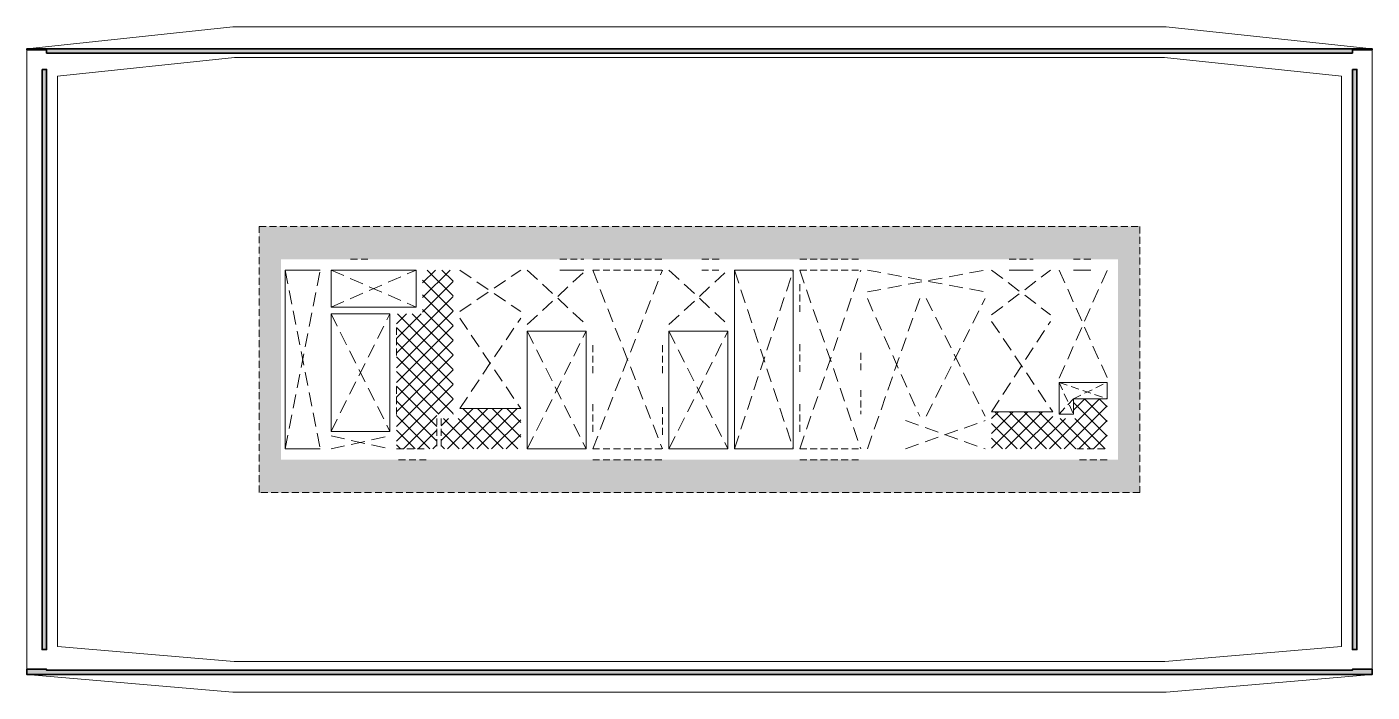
# Model space of a CAD drawing. Header units: millimetres. Extents: x 130300 to 192000, y 8450 to 38950.
import ezdxf

# ---------------------------------------------------------------- set-up
doc = ezdxf.new("R2010")
doc.units = ezdxf.units.MM
doc.linetypes.add('DASHED2', pattern=[9.525, 6.35, -3.175])
doc.linetypes.add('HIDDEN2', pattern=[4.7625, 3.175, -1.5875])
for name, color, linetype, lineweight in [('NDC_S_BEAM', 3, 'HIDDEN2', 20), ('NDC_S_HATCH MATERIAL', 8, 'Continuous', 13), ('NDC_S_OPENING', 9, 'DASHED2', 13), ('NDC_S_SLAB', 2, 'Continuous', 20), ('NDC_S_WALL', 6, 'Continuous', 35)]:
    doc.layers.add(name, color=color, linetype=linetype, lineweight=lineweight)
pattern_1 = [(50, (0, 0), (143.45204, -12.55043), [15, -165]), (355, (0, 0), (-27.75027, 150.43843), [12, -132]), (100.4514, (11.95, -1.05), (115.70188, 137.88791), [12.74804, -140.22842]), (46.1842, (0, 40), (213.44821, -33.1038), [22.5, -247.5]), (96.6356, (17.79, 37.24), (186.93254, 194.82357), [19.12206, -210.3426]), (351.1842, (0, 40), (186.9324, 194.82372), [18, -198]), (21, (20, 30), (119.38141, -80.52378), [15, -165]), (326, (20, 30), (48.66307, 145.03001), [12, -132]), (71.4514, (29.95, 23.29), (168.04453, 64.5061), [12.74804, -140.22842]), (37.5, (0, 0), (2.431971, 66.578771), [0, -130.4, 0, -134, 0, -132.5]), (7.5, (0, 0), (52.613907, 78.882342), [0, -76.4, 0, -127.4, 0, -50.5]), (327.5, (-44.6, 0), (106.764487, -4.510974), [0, -50, 0, -156, 0, -207]), (317.5, (-64.6, 0), (116.637234, 20.020996), [0, -65, 0, -103.6, 0, -147]), (45, (0, 0), (-60.104076, 60.104076), []), (45, (0, 24.5), (-60.104076, 60.104076), [])]

msp = doc.modelspace()

# ---------------------------------------------------------------- hatches: boundary and pattern name
at = {"layer": 'NDC_S_HATCH MATERIAL', "ltscale": 100}
h = msp.add_hatch(dxfattribs=at)
h.set_pattern_fill('BT-01', color=256, scale=20, pattern_type=2)
h.set_pattern_definition(pattern_1)
h.paths.add_polyline_path([(130300, 37900), (130300, 37950), (192000, 37950), (192000, 37900), (191100, 37900), (191100, 37750), (131200, 37750), (131200, 37900)])
h = msp.add_hatch(dxfattribs=at)
h.set_pattern_fill('BT-01', color=256, scale=20, pattern_type=2)
h.set_pattern_definition(pattern_1)
h.paths.add_polyline_path([(131000, 37000), (131200, 37000), (131200, 10400), (131000, 10400)])
h = msp.add_hatch(dxfattribs=at)
h.set_pattern_fill('BT-01', color=256, scale=20, pattern_type=2)
h.set_pattern_definition(pattern_1)
h.paths.add_polyline_path([(191100, 37000), (191300, 37000), (191300, 10400), (191100, 10400)])
h = msp.add_hatch(dxfattribs=at)
h.set_pattern_fill('CROSS', color=256, scale=50)
h.paths.add_polyline_path([(181350, 29800), (140950, 29800), (140950, 17600), (181350, 17600)])
h.paths.add_polyline_path([(141950, 19100), (141950, 28300), (180350, 28300), (180350, 19100)], flags=16)
h = msp.add_hatch(dxfattribs=at)
h.set_pattern_fill('ANSI37', color=256, scale=150)
h.paths.add_polyline_path([(149850, 27800), (148450, 27800), (148450, 25800), (147250, 25800), (147250, 25150), (147250, 23750), (147250, 22450), (147250, 21050), (147250, 19600), (148650, 19600), (149100, 19600), (149100, 21000), (149100, 21200), (149850, 21200)])
h = msp.add_hatch(dxfattribs=at)
h.set_pattern_fill('ANSI37', color=256, scale=150)
h.paths.add_polyline_path([(179850, 21000), (179850, 21900), (178300, 21900), (178300, 21200), (178450, 21200), (178450, 21000), (177350, 21000), (177350, 21300), (174550, 21300), (174550, 19600), (179850, 19600)])
h = msp.add_hatch(dxfattribs=at)
h.set_pattern_fill('ANSI37', color=256, scale=150)
h.paths.add_polyline_path([(152950, 21450), (150150, 21450), (150150, 21000), (149300, 21000), (149300, 19600), (152950, 19600)])
h = msp.add_hatch(dxfattribs=at)
h.set_pattern_fill('BT-01', color=256, scale=20, pattern_type=2)
h.set_pattern_definition(pattern_1)
h.paths.add_polyline_path([(130300, 9500), (130300, 9250), (192000, 9250), (192000, 9500), (191100, 9500), (191100, 9450), (131200, 9450), (131200, 9500)])

# ---------------------------------------------------------------- linework, layer by layer
at = {"layer": 'NDC_S_BEAM', "ltscale": 100}
for p, q in [((145150, 28300), (145950, 28300)), ((154750, 28300), (155850, 28300)), ((156250, 28300), (159450, 28300)), ((156250, 27800), (159450, 27800)), ((162050, 28300), (161250, 28300)), ((161250, 27800), (162050, 27800)), ((165750, 28300), (168550, 28300)), ((165750, 27800), (168550, 27800)), ((175350, 28300), (176450, 28300)), ((178300, 28300), (179100, 28300)), ((165750, 27150), (165750, 25750)), ((147250, 25150), (147250, 23750)), ((156250, 24350), (156250, 22950)), ((159450, 24350), (159450, 22950)), ((165750, 24400), (165750, 23000)), ((168550, 24000), (168550, 23200)), ((147250, 22450), (147250, 21050)), ((168550, 22300), (168550, 21200)), ((156250, 21650), (156250, 20250)), ((159450, 20250), (159450, 21650)), ((165750, 21650), (165750, 20250)), ((149100, 21000), (149100, 19600)), ((149300, 21000), (149300, 19600)), ((147250, 19600), (148650, 19600)), ((156250, 19600), (159450, 19600)), ((165750, 19600), (168550, 19600)), ((178450, 19600), (179850, 19600)), ((147350, 19100), (148700, 19100)), ((156250, 19100), (159450, 19100)), ((165750, 19100), (168550, 19100)), ((179850, 19100), (178450, 19100))]:
    msp.add_line(p, q, dxfattribs=at)
for points in [[(140950, 29800), (181350, 29800), (181350, 17600), (140950, 17600)], [(140950, 17600), (140950, 29800)]]:
    msp.add_lwpolyline(points, dxfattribs=at)
at = {"layer": 'NDC_S_OPENING', "ltscale": 100}
for p, q in [((142150, 19600), (143750, 27800)), ((142150, 27800), (143750, 19600)), ((144250, 27800), (148150, 26100)), ((144250, 26100), (148150, 27800)), ((150150, 27800), (152950, 25900)), ((150150, 25900), (152950, 27800)), ((153250, 27800), (155950, 25300)), ((153250, 25300), (155950, 27800)), ((156250, 27800), (159450, 19600)), ((156250, 19600), (159450, 27800)), ((159750, 27800), (162450, 25300)), ((159750, 25300), (162450, 27800)), ((162750, 27800), (165450, 19600)), ((162750, 19600), (165450, 27800)), ((165750, 27800), (168550, 19600)), ((165750, 19600), (168550, 27800)), ((168850, 27800), (174250, 26800)), ((168850, 26800), (174250, 27800)), ((174550, 27800), (177250, 25750)), ((174550, 25750), (177250, 27800)), ((177650, 27800), (179850, 22850)), ((177650, 22850), (179850, 27800)), ((168850, 26500), (171250, 21100)), ((168850, 19600), (171250, 26500)), ((171550, 26500), (174250, 21100)), ((171550, 21100), (174250, 26500)), ((144250, 25800), (146950, 20400)), ((144250, 20400), (146950, 25800)), ((150150, 21450), (152950, 25600)), ((150150, 25600), (152950, 21450)), ((174550, 25450), (177350, 21300)), ((174550, 21300), (177250, 25450)), ((153250, 25000), (155950, 19600)), ((153250, 19600), (155950, 25000)), ((159750, 25000), (162450, 19600)), ((159750, 19600), (162450, 25000)), ((170600, 20900), (174250, 19600)), ((170600, 19600), (174250, 20900)), ((144250, 19600), (146950, 20200)), ((144250, 20200), (146950, 19600))]:
    msp.add_line(p, q, dxfattribs=at)
at = {"layer": 'NDC_S_OPENING', "ltscale": 60}
for p, q in [((177650, 22650), (179850, 21900)), ((178300, 21900), (179850, 22650))]:
    msp.add_line(p, q, dxfattribs=at)
for points in [[(177650, 22650), (178300, 21200)], [(177650, 21200), (178300, 21900)]]:
    msp.add_lwpolyline(points, dxfattribs=at)
at = {"layer": 'NDC_S_SLAB', "ltscale": 100}
for p, q in [((154750, 27800), (155850, 27800)), ((175350, 27800), (176450, 27800)), ((178300, 27800), (179100, 27800)), ((152950, 21450), (150150, 21450)), ((174550, 21300), (177350, 21300))]:
    msp.add_line(p, q, dxfattribs=at)
for points in [[(182550, 8450), (192000, 9250), (192000, 37950), (182550, 38950), (139750, 38950), (130300, 37950), (130300, 9250), (139750, 8450), (182550, 8450)], [(143750, 27800), (142150, 27800), (142150, 19600), (143750, 19600)]]:
    msp.add_lwpolyline(points, dxfattribs=at)
for points in [[(182491, 9850), (190600, 10536), (190600, 36690), (182476, 37550), (139824, 37550), (131700, 36690), (131700, 10536), (139809, 9850)], [(144250, 27800), (148150, 27800), (148150, 26100), (144250, 26100)], [(162750, 27800), (165450, 27800), (165450, 19600), (162750, 19600)], [(144250, 25800), (146950, 25800), (146950, 20400), (144250, 20400)], [(155950, 25000), (153250, 25000), (153250, 19600), (155950, 19600)], [(159750, 25000), (162450, 25000), (162450, 19600), (159750, 19600)], [(178300, 21200), (177650, 21200), (177650, 22650), (179850, 22650), (179850, 21900), (178300, 21900)]]:
    msp.add_lwpolyline(points, close=True, dxfattribs=at)
at = {"layer": 'NDC_S_WALL', "ltscale": 100}
for points in [[(130300, 37900), (130300, 37950), (192000, 37950), (192000, 37900), (191100, 37900), (191100, 37750), (131200, 37750), (131200, 37900)], [(131000, 37000), (131200, 37000), (131200, 10400), (131000, 10400)], [(191100, 37000), (191300, 37000), (191300, 10400), (191100, 10400)], [(130300, 9500), (130300, 9250), (192000, 9250), (192000, 9500), (191100, 9500), (191100, 9450), (131200, 9450), (131200, 9500)]]:
    msp.add_lwpolyline(points, close=True, dxfattribs=at)

doc.saveas('drawing.dxf')
